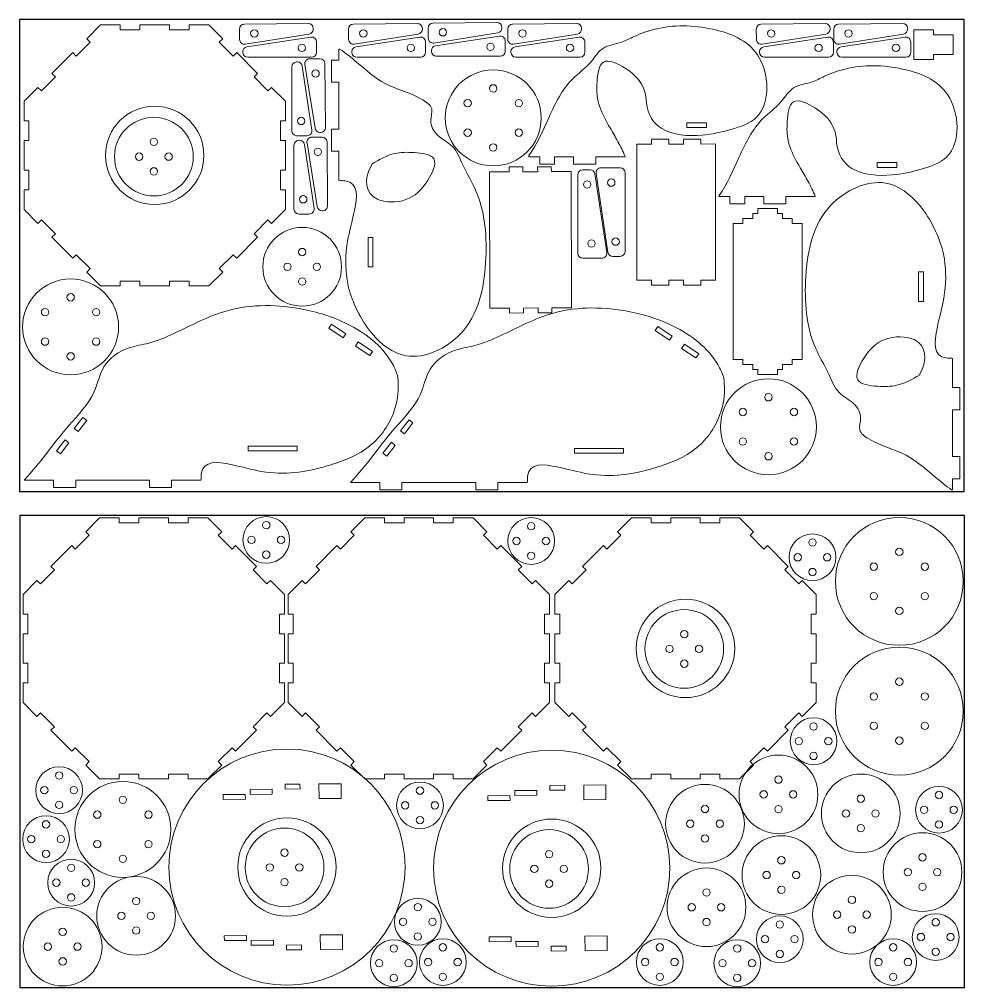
# Model space of a CAD drawing. Header units: inches. Extents: x 0 to 73.3, y 0 to 24.6.
# Drawn here: x -0.01 to 24, y 0 to 24.61 of the extents above; entities that cross this region are included whole.
import ezdxf

# ---------------------------------------------------------------- set-up
doc = ezdxf.new("R2010")
doc.units = ezdxf.units.IN
doc.header["$MEASUREMENT"] = 0

msp = doc.modelspace()

# ---------------------------------------------------------------- linework, layer by layer
at = {"color": 7, "linetype": 'Continuous', "lineweight": 15}
for p, q in [((2.048, 24.477), (1.695, 24.123)), ((2.548, 24.477), (2.048, 24.477)), ((2.548, 24.477), (2.548, 24.352)), ((3.798, 24.477), (3.048, 24.477)), ((3.048, 24.477), (3.048, 24.352)), ((3.798, 24.477), (3.798, 24.352)), ((4.798, 24.477), (4.298, 24.477)), ((4.298, 24.477), (4.298, 24.352)), ((5.152, 24.123), (4.798, 24.477)), ((5.702, 24.493), (7.327, 24.508)), ((7.453, 24.384), (7.453, 24.367)), ((8.472, 24.493), (10.097, 24.508)), ((10.223, 24.384), (10.223, 24.367)), ((10.373, 24.134), (10.37, 24.395)), ((10.494, 24.521), (12.119, 24.536)), ((12.245, 24.412), (12.245, 24.395)), ((12.516, 24.493), (14.141, 24.508)), ((14.267, 24.384), (14.267, 24.367)), ((18.832, 24.493), (20.456, 24.508)), ((20.583, 24.384), (20.583, 24.367)), ((20.798, 24.493), (22.423, 24.508)), ((22.549, 24.384), (22.549, 24.367)), ((1.695, 24.123), (1.783, 24.035)), ((2.548, 24.352), (3.048, 24.352)), ((4.298, 24.352), (3.798, 24.352)), ((5.152, 24.123), (5.064, 24.035)), ((5.581, 24.106), (5.578, 24.367)), ((7.348, 24.242), (5.725, 23.984)), ((5.768, 23.918), (7.393, 24.161)), ((8.351, 24.106), (8.348, 24.367)), ((10.118, 24.242), (8.495, 23.984)), ((8.538, 23.918), (10.163, 24.161)), ((12.14, 24.27), (10.517, 24.011)), ((10.56, 23.945), (12.185, 24.189)), ((12.395, 24.106), (12.392, 24.367)), ((14.162, 24.242), (12.539, 23.984)), ((12.582, 23.918), (14.207, 24.161)), ((18.71, 24.106), (18.708, 24.367)), ((20.477, 24.242), (18.855, 23.984)), ((18.897, 23.918), (20.522, 24.161)), ((20.677, 24.106), (20.674, 24.367)), ((22.444, 24.242), (20.821, 23.984)), ((20.864, 23.918), (22.489, 24.161)), ((22.712, 24.345), (23.212, 24.345)), ((22.712, 23.595), (22.712, 24.345)), ((23.212, 24.345), (23.212, 24.22)), ((23.712, 24.22), (23.212, 24.22)), ((23.712, 23.72), (23.712, 24.22)), ((1.783, 24.035), (1.43, 23.681)), ((5.064, 24.035), (5.417, 23.681)), ((7.536, 24.038), (7.536, 23.777)), ((10.306, 24.038), (10.306, 23.777)), ((12.328, 24.066), (12.328, 23.804)), ((14.35, 24.038), (14.35, 23.777)), ((20.666, 24.038), (20.666, 23.777)), ((22.632, 24.038), (22.632, 23.777)), ((1.341, 23.769), (0.811, 23.239)), ((1.341, 23.769), (1.43, 23.681)), ((5.506, 23.769), (5.417, 23.681)), ((6.036, 23.239), (5.506, 23.769)), ((5.661, 23.777), (5.661, 23.794)), ((7.411, 23.652), (5.786, 23.652)), ((8.128, 23.857), (8.104, 23.86)), ((8.104, 23.86), (8.104, 23.579)), ((8.431, 23.777), (8.431, 23.794)), ((10.181, 23.652), (8.556, 23.652)), ((10.453, 23.804), (10.453, 23.822)), ((12.203, 23.679), (10.578, 23.679)), ((12.475, 23.777), (12.475, 23.794)), ((14.225, 23.652), (12.6, 23.652)), ((18.791, 23.777), (18.791, 23.794)), ((20.541, 23.652), (18.916, 23.652)), ((20.757, 23.777), (20.757, 23.794)), ((22.507, 23.652), (20.882, 23.652)), ((23.212, 23.595), (23.212, 23.72)), ((23.712, 23.72), (23.212, 23.72)), ((6.905, 21.782), (6.905, 23.407)), ((7.03, 23.532), (7.048, 23.532)), ((7.171, 23.426), (7.415, 21.801)), ((7.496, 21.845), (7.237, 23.468)), ((7.36, 23.613), (7.621, 23.615)), ((7.747, 23.491), (7.762, 21.866)), ((8.104, 23.579), (7.917, 23.579)), ((7.917, 23.579), (7.917, 23.017)), ((22.712, 23.595), (23.212, 23.595)), ((0.546, 22.797), (0.899, 23.151)), ((0.811, 23.239), (0.899, 23.151)), ((6.036, 23.239), (5.947, 23.151)), ((6.301, 22.797), (5.947, 23.151)), ((8.104, 23.017), (7.917, 23.017)), ((8.104, 23.017), (8.104, 21.826)), ((0.457, 22.886), (0.104, 22.532)), ((0.457, 22.886), (0.546, 22.797)), ((6.389, 22.886), (6.301, 22.797)), ((6.743, 22.532), (6.389, 22.886)), ((0.104, 22.532), (0.104, 22.032)), ((6.743, 22.032), (6.743, 22.532)), ((14.731, 22.392), (14.707, 22.464)), ((15.913, 22.575), (15.918, 22.5)), ((0.104, 22.032), (0.229, 22.032)), ((0.229, 22.032), (0.229, 21.532)), ((6.618, 22.032), (6.618, 21.532)), ((6.743, 22.032), (6.618, 22.032)), ((16.944, 21.862), (16.944, 21.987)), ((17.444, 21.987), (16.944, 21.987)), ((17.444, 21.862), (17.444, 21.987)), ((7.638, 21.74), (7.621, 21.74)), ((8.104, 21.826), (7.917, 21.826)), ((7.917, 21.826), (7.917, 21.263)), ((17.444, 21.862), (16.944, 21.862)), ((0.104, 21.532), (0.229, 21.532)), ((0.104, 21.532), (0.104, 20.782)), ((6.743, 21.532), (6.618, 21.532)), ((6.743, 20.782), (6.743, 21.532)), ((6.961, 19.791), (6.961, 21.416)), ((7.292, 21.657), (7.03, 21.657)), ((7.086, 21.541), (7.103, 21.541)), ((7.227, 21.434), (7.471, 19.809)), ((7.552, 19.854), (7.293, 21.477)), ((7.415, 21.621), (7.676, 21.624)), ((7.802, 21.5), (7.817, 19.875)), ((15.671, 21.446), (16.046, 21.446)), ((15.673, 17.982), (15.671, 21.446)), ((16.046, 21.571), (16.484, 21.571)), ((16.046, 21.446), (16.046, 21.571)), ((16.484, 21.571), (16.484, 21.446)), ((16.484, 21.446), (16.859, 21.446)), ((16.859, 21.446), (16.859, 21.571)), ((16.859, 21.571), (17.296, 21.571)), ((17.296, 21.571), (17.296, 21.446)), ((17.296, 21.446), (17.671, 21.447)), ((17.673, 17.983), (17.671, 21.447)), ((19.562, 21.379), (19.538, 21.452)), ((20.743, 21.562), (20.749, 21.487)), ((8.104, 21.263), (7.917, 21.263)), ((8.104, 21.263), (8.104, 20.521)), ((12.93, 21.152), (12.926, 21.122)), ((12.926, 21.122), (13.207, 21.122)), ((13.207, 21.122), (13.207, 20.934)), ((13.207, 20.934), (13.582, 20.934)), ((13.582, 21.122), (14.065, 21.122)), ((13.582, 21.122), (13.582, 20.934)), ((14.065, 21.122), (14.065, 20.934)), ((14.065, 20.934), (14.628, 20.934)), ((14.628, 21.122), (14.628, 20.934)), ((14.628, 21.122), (15.37, 21.122)), ((15.374, 21.132), (15.37, 21.122)), ((21.775, 20.85), (21.775, 20.975)), ((22.275, 20.975), (21.775, 20.975)), ((22.275, 20.85), (22.275, 20.975)), ((0.104, 20.782), (0.229, 20.782)), ((0.229, 20.282), (0.229, 20.782)), ((6.618, 20.282), (6.618, 20.782)), ((6.743, 20.782), (6.618, 20.782)), ((11.926, 20.737), (12.426, 20.739)), ((11.926, 20.737), (11.941, 17.273)), ((12.777, 20.865), (12.425, 20.864)), ((12.425, 20.864), (12.426, 20.739)), ((12.777, 20.865), (12.778, 20.74)), ((12.778, 20.74), (13.153, 20.742)), ((13.5, 20.869), (13.152, 20.867)), ((13.152, 20.867), (13.153, 20.742)), ((13.5, 20.869), (13.501, 20.744)), ((14.001, 20.746), (13.501, 20.744)), ((14.001, 20.746), (14.016, 17.282)), ((14.483, 20.791), (14.297, 20.791)), ((14.607, 20.684), (14.907, 18.684)), ((14.938, 18.696), (14.638, 20.696)), ((15.248, 20.84), (14.762, 20.84)), ((15.373, 20.715), (15.373, 18.715)), ((22.275, 20.85), (21.775, 20.85)), ((8.121, 20.514), (8.104, 20.521)), ((14.172, 18.666), (14.172, 20.666)), ((0.104, 20.282), (0.229, 20.282)), ((0.104, 20.282), (0.104, 19.782)), ((6.743, 20.282), (6.618, 20.282)), ((6.743, 19.782), (6.743, 20.282)), ((17.761, 20.139), (17.757, 20.109)), ((17.757, 20.109), (18.038, 20.109)), ((18.038, 20.109), (18.038, 19.922)), ((18.413, 20.109), (18.896, 20.109)), ((18.413, 20.109), (18.413, 19.922)), ((18.896, 20.109), (18.896, 19.922)), ((19.459, 20.109), (19.459, 19.922)), ((19.459, 20.109), (20.201, 20.109)), ((20.205, 20.119), (20.201, 20.109)), ((0.104, 19.782), (0.457, 19.428)), ((6.389, 19.428), (6.743, 19.782)), ((7.693, 19.749), (7.676, 19.749)), ((18.038, 19.922), (18.413, 19.922)), ((18.744, 19.803), (19.244, 19.803)), ((18.744, 19.678), (18.744, 19.803)), ((18.896, 19.922), (19.459, 19.922)), ((19.244, 19.803), (19.244, 19.678)), ((0.457, 19.428), (0.546, 19.517)), ((0.546, 19.517), (0.899, 19.163)), ((6.301, 19.517), (5.947, 19.163)), ((6.389, 19.428), (6.301, 19.517)), ((7.347, 19.666), (7.086, 19.666)), ((18.369, 19.553), (18.619, 19.553)), ((18.369, 19.428), (18.369, 19.553)), ((18.619, 19.678), (18.744, 19.678)), ((18.619, 19.553), (18.619, 19.678)), ((19.244, 19.678), (19.369, 19.678)), ((19.369, 19.678), (19.369, 19.553)), ((19.369, 19.553), (19.619, 19.553)), ((19.619, 19.553), (19.619, 19.428)), ((18.119, 19.428), (18.369, 19.428)), ((18.119, 19.428), (18.119, 15.964)), ((19.619, 19.428), (19.869, 19.428)), ((19.869, 19.428), (19.869, 15.964)), ((0.811, 19.075), (0.899, 19.163)), ((0.811, 19.075), (1.341, 18.545)), ((5.506, 18.545), (6.036, 19.075)), ((6.036, 19.075), (5.947, 19.163)), ((8.844, 19.072), (8.969, 19.072)), ((8.844, 19.072), (8.844, 18.322)), ((8.969, 19.072), (8.969, 18.322)), ((23.446, 18.724), (23.486, 18.525)), ((1.341, 18.545), (1.43, 18.633)), ((1.783, 18.279), (1.43, 18.633)), ((5.064, 18.279), (5.417, 18.633)), ((5.506, 18.545), (5.417, 18.633)), ((14.297, 18.541), (14.783, 18.541)), ((15.062, 18.59), (15.248, 18.59)), ((1.695, 18.191), (1.783, 18.279)), ((5.152, 18.191), (5.064, 18.279)), ((8.844, 18.322), (8.969, 18.322)), ((1.695, 18.191), (2.048, 17.837)), ((4.798, 17.837), (5.152, 18.191)), ((8.351, 17.793), (8.311, 17.992)), ((16.048, 17.982), (15.673, 17.982)), ((16.048, 17.857), (16.048, 17.982)), ((16.486, 17.983), (16.486, 17.858)), ((16.861, 17.983), (16.486, 17.983)), ((16.861, 17.858), (16.861, 17.983)), ((17.298, 17.983), (17.298, 17.858)), ((17.673, 17.983), (17.298, 17.983)), ((22.827, 17.444), (22.827, 18.194)), ((22.952, 18.194), (22.827, 18.194)), ((22.952, 17.444), (22.952, 18.194)), ((2.048, 17.837), (2.548, 17.837)), ((2.548, 17.837), (2.548, 17.962)), ((2.548, 17.962), (3.048, 17.962)), ((3.048, 17.837), (3.048, 17.962)), ((3.048, 17.837), (3.798, 17.837)), ((3.798, 17.837), (3.798, 17.962)), ((4.298, 17.962), (3.798, 17.962)), ((4.298, 17.837), (4.298, 17.962)), ((4.298, 17.837), (4.798, 17.837)), ((16.048, 17.857), (16.486, 17.858)), ((16.861, 17.858), (17.298, 17.858)), ((11.941, 17.273), (12.441, 17.275)), ((12.441, 17.15), (12.441, 17.275)), ((12.793, 17.277), (13.168, 17.279)), ((12.794, 17.152), (12.793, 17.277)), ((13.169, 17.154), (13.168, 17.279)), ((14.016, 17.282), (13.516, 17.28)), ((13.516, 17.155), (13.516, 17.28)), ((22.952, 17.444), (22.827, 17.444)), ((12.794, 17.152), (12.441, 17.15)), ((13.516, 17.155), (13.169, 17.154)), ((7.845, 16.761), (7.914, 16.865)), ((7.845, 16.761), (8.209, 16.519)), ((8.278, 16.623), (7.914, 16.865)), ((16.135, 16.702), (16.204, 16.806)), ((16.568, 16.563), (16.204, 16.806)), ((8.209, 16.519), (8.278, 16.623)), ((16.135, 16.702), (16.499, 16.459)), ((16.499, 16.459), (16.568, 16.563)), ((8.521, 16.311), (8.59, 16.415)), ((8.521, 16.311), (8.885, 16.068)), ((8.954, 16.172), (8.59, 16.415)), ((16.811, 16.251), (16.88, 16.355)), ((16.811, 16.251), (17.175, 16.009)), ((17.244, 16.113), (16.88, 16.355)), ((8.885, 16.068), (8.954, 16.172)), ((17.175, 16.009), (17.244, 16.113)), ((23.675, 16.002), (23.692, 15.995)), ((18.369, 15.964), (18.119, 15.964)), ((18.369, 15.839), (18.369, 15.964)), ((18.619, 15.839), (18.369, 15.839)), ((18.619, 15.714), (18.619, 15.839)), ((19.369, 15.839), (19.369, 15.714)), ((19.619, 15.839), (19.369, 15.839)), ((19.619, 15.964), (19.619, 15.839)), ((19.869, 15.964), (19.619, 15.964)), ((23.692, 15.253), (23.692, 15.995)), ((9.589, 15.561), (9.569, 15.632)), ((17.879, 15.502), (17.858, 15.572)), ((18.744, 15.714), (18.619, 15.714)), ((18.744, 15.589), (18.744, 15.714)), ((18.744, 15.589), (19.244, 15.589)), ((19.244, 15.714), (19.244, 15.589)), ((19.369, 15.714), (19.244, 15.714)), ((23.692, 15.253), (23.88, 15.253)), ((23.88, 14.691), (23.88, 15.253)), ((23.692, 13.5), (23.692, 14.691)), ((23.692, 14.691), (23.88, 14.691)), ((1.597, 14.494), (1.378, 14.218)), ((1.477, 14.14), (1.695, 14.417)), ((1.695, 14.417), (1.597, 14.494)), ((9.887, 14.435), (9.668, 14.158)), ((9.766, 14.081), (9.985, 14.357)), ((9.985, 14.357), (9.887, 14.435)), ((1.477, 14.14), (1.378, 14.218)), ((9.766, 14.081), (9.668, 14.158)), ((1.146, 13.923), (0.931, 13.65)), ((1.029, 13.573), (1.244, 13.846)), ((1.244, 13.846), (1.146, 13.923)), ((9.436, 13.864), (9.22, 13.591)), ((9.319, 13.513), (9.534, 13.786)), ((9.534, 13.786), (9.436, 13.864)), ((1.029, 13.573), (0.931, 13.65)), ((5.795, 13.644), (5.795, 13.769)), ((5.795, 13.769), (7.045, 13.769)), ((5.795, 13.644), (7.045, 13.644)), ((7.045, 13.644), (7.045, 13.769)), ((9.319, 13.513), (9.22, 13.591)), ((14.085, 13.584), (14.085, 13.709)), ((14.085, 13.709), (15.335, 13.709)), ((14.085, 13.584), (15.335, 13.584)), ((15.335, 13.584), (15.335, 13.709)), ((23.692, 13.5), (23.88, 13.5)), ((23.88, 12.937), (23.88, 13.5)), ((0.104, 12.903), (0.854, 12.903)), ((0.854, 12.903), (0.854, 12.716)), ((1.416, 12.903), (1.416, 12.716)), ((1.416, 12.903), (3.291, 12.903)), ((3.291, 12.903), (3.291, 12.716)), ((3.854, 12.903), (3.854, 12.716)), ((3.854, 12.903), (4.596, 12.903)), ((4.603, 12.92), (4.596, 12.903)), ((8.394, 12.844), (9.144, 12.844)), ((9.144, 12.844), (9.144, 12.656)), ((9.706, 12.844), (9.706, 12.656)), ((9.706, 12.844), (11.581, 12.844)), ((11.581, 12.844), (11.581, 12.656)), ((12.144, 12.844), (12.144, 12.656)), ((12.144, 12.844), (12.886, 12.844)), ((12.893, 12.861), (12.886, 12.844)), ((23.692, 12.656), (23.692, 12.937)), ((23.692, 12.937), (23.88, 12.937)), ((0.854, 12.716), (1.416, 12.716)), ((3.291, 12.716), (3.854, 12.716)), ((9.144, 12.656), (9.706, 12.656)), ((11.581, 12.656), (12.144, 12.656)), ((23.668, 12.659), (23.692, 12.656)), ((2.023, 11.943), (1.67, 11.589)), ((2.523, 11.943), (2.023, 11.943)), ((2.523, 11.943), (2.523, 11.818)), ((2.523, 11.818), (3.023, 11.818)), ((3.773, 11.943), (3.023, 11.943)), ((3.023, 11.943), (3.023, 11.818)), ((3.773, 11.943), (3.773, 11.818)), ((4.273, 11.818), (3.773, 11.818)), ((4.773, 11.943), (4.273, 11.943)), ((4.273, 11.943), (4.273, 11.818)), ((5.127, 11.589), (4.773, 11.943)), ((8.76, 11.943), (8.406, 11.589)), ((9.26, 11.943), (8.76, 11.943)), ((9.26, 11.943), (9.26, 11.818)), ((9.26, 11.818), (9.76, 11.818)), ((10.51, 11.943), (9.76, 11.943)), ((9.76, 11.943), (9.76, 11.818)), ((10.51, 11.943), (10.51, 11.818)), ((11.01, 11.818), (10.51, 11.818)), ((11.51, 11.943), (11.01, 11.943)), ((11.01, 11.943), (11.01, 11.818)), ((11.863, 11.589), (11.51, 11.943)), ((15.533, 11.943), (15.18, 11.589)), ((16.033, 11.943), (15.533, 11.943)), ((16.033, 11.943), (16.033, 11.818)), ((16.033, 11.818), (16.533, 11.818)), ((17.283, 11.943), (16.533, 11.943)), ((16.533, 11.943), (16.533, 11.818)), ((17.283, 11.943), (17.283, 11.818)), ((17.783, 11.818), (17.283, 11.818)), ((18.283, 11.943), (17.783, 11.943)), ((17.783, 11.943), (17.783, 11.818)), ((18.637, 11.589), (18.283, 11.943)), ((1.67, 11.589), (1.758, 11.501)), ((5.127, 11.589), (5.038, 11.501)), ((8.406, 11.589), (8.494, 11.501)), ((11.863, 11.589), (11.775, 11.501)), ((15.18, 11.589), (15.268, 11.501)), ((18.637, 11.589), (18.548, 11.501)), ((1.758, 11.501), (1.405, 11.147)), ((5.038, 11.501), (5.392, 11.147)), ((8.494, 11.501), (8.141, 11.147)), ((11.775, 11.501), (12.128, 11.147)), ((15.268, 11.501), (14.914, 11.147)), ((18.548, 11.501), (18.902, 11.147)), ((1.316, 11.236), (0.786, 10.705)), ((1.316, 11.236), (1.405, 11.147)), ((5.48, 11.236), (5.392, 11.147)), ((6.011, 10.705), (5.48, 11.236)), ((8.052, 11.236), (7.522, 10.705)), ((8.052, 11.236), (8.141, 11.147)), ((12.217, 11.236), (12.128, 11.147)), ((12.747, 10.705), (12.217, 11.236)), ((14.826, 11.236), (14.296, 10.705)), ((14.826, 11.236), (14.914, 11.147)), ((18.99, 11.236), (18.902, 11.147)), ((19.521, 10.705), (18.99, 11.236)), ((0.521, 10.263), (0.874, 10.617)), ((0.786, 10.705), (0.874, 10.617)), ((6.011, 10.705), (5.922, 10.617)), ((6.276, 10.263), (5.922, 10.617)), ((7.257, 10.263), (7.611, 10.617)), ((7.522, 10.705), (7.611, 10.617)), ((12.747, 10.705), (12.659, 10.617)), ((13.012, 10.263), (12.659, 10.617)), ((14.03, 10.263), (14.384, 10.617)), ((14.296, 10.705), (14.384, 10.617)), ((19.521, 10.705), (19.432, 10.617)), ((19.786, 10.263), (19.432, 10.617)), ((0.432, 10.352), (0.079, 9.998)), ((0.432, 10.352), (0.521, 10.263)), ((6.364, 10.352), (6.276, 10.263)), ((6.718, 9.998), (6.364, 10.352)), ((7.169, 10.352), (6.815, 9.998)), ((7.169, 10.352), (7.257, 10.263)), ((13.101, 10.352), (13.012, 10.263)), ((13.454, 9.998), (13.101, 10.352)), ((13.942, 10.352), (13.589, 9.998)), ((13.942, 10.352), (14.03, 10.263)), ((19.874, 10.352), (19.786, 10.263)), ((20.228, 9.998), (19.874, 10.352)), ((0.079, 9.998), (0.079, 9.498)), ((6.718, 9.498), (6.718, 9.998)), ((6.815, 9.998), (6.815, 9.498)), ((13.454, 9.498), (13.454, 9.998)), ((13.589, 9.998), (13.589, 9.498)), ((20.228, 9.498), (20.228, 9.998)), ((0.079, 9.498), (0.204, 9.498)), ((0.204, 9.498), (0.204, 8.998)), ((6.593, 9.498), (6.593, 8.998)), ((6.718, 9.498), (6.593, 9.498)), ((6.815, 9.498), (6.94, 9.498)), ((6.94, 9.498), (6.94, 8.998)), ((13.329, 9.498), (13.329, 8.998)), ((13.454, 9.498), (13.329, 9.498)), ((13.589, 9.498), (13.714, 9.498)), ((13.714, 9.498), (13.714, 8.998)), ((20.103, 9.498), (20.103, 8.998)), ((20.228, 9.498), (20.103, 9.498)), ((0.079, 8.998), (0.204, 8.998)), ((0.079, 8.998), (0.079, 8.248)), ((6.718, 8.998), (6.593, 8.998)), ((6.718, 8.248), (6.718, 8.998)), ((6.815, 8.998), (6.94, 8.998)), ((6.815, 8.998), (6.815, 8.248)), ((13.454, 8.998), (13.329, 8.998)), ((13.454, 8.248), (13.454, 8.998)), ((13.589, 8.998), (13.714, 8.998)), ((13.589, 8.998), (13.589, 8.248)), ((20.228, 8.998), (20.103, 8.998)), ((20.228, 8.248), (20.228, 8.998)), ((0.079, 8.248), (0.204, 8.248)), ((0.204, 7.748), (0.204, 8.248)), ((6.593, 7.748), (6.593, 8.248)), ((6.718, 8.248), (6.593, 8.248)), ((6.815, 8.248), (6.94, 8.248)), ((6.94, 7.748), (6.94, 8.248)), ((13.329, 7.748), (13.329, 8.248)), ((13.454, 8.248), (13.329, 8.248)), ((13.589, 8.248), (13.714, 8.248)), ((13.714, 7.748), (13.714, 8.248)), ((20.103, 7.748), (20.103, 8.248)), ((20.228, 8.248), (20.103, 8.248)), ((0.079, 7.748), (0.204, 7.748)), ((0.079, 7.748), (0.079, 7.248)), ((6.718, 7.748), (6.593, 7.748)), ((6.718, 7.248), (6.718, 7.748)), ((6.815, 7.748), (6.94, 7.748)), ((6.815, 7.748), (6.815, 7.248)), ((13.454, 7.748), (13.329, 7.748)), ((13.454, 7.248), (13.454, 7.748)), ((13.589, 7.748), (13.714, 7.748)), ((13.589, 7.748), (13.589, 7.248)), ((20.228, 7.748), (20.103, 7.748)), ((20.228, 7.248), (20.228, 7.748)), ((0.079, 7.248), (0.432, 6.895)), ((6.364, 6.895), (6.718, 7.248)), ((6.815, 7.248), (7.169, 6.895)), ((13.101, 6.895), (13.454, 7.248)), ((13.589, 7.248), (13.942, 6.895)), ((19.874, 6.895), (20.228, 7.248)), ((0.432, 6.895), (0.521, 6.983)), ((0.521, 6.983), (0.874, 6.629)), ((6.276, 6.983), (5.922, 6.629)), ((6.364, 6.895), (6.276, 6.983)), ((7.169, 6.895), (7.257, 6.983)), ((7.257, 6.983), (7.611, 6.629)), ((13.012, 6.983), (12.659, 6.629)), ((13.101, 6.895), (13.012, 6.983)), ((13.942, 6.895), (14.03, 6.983)), ((14.03, 6.983), (14.384, 6.629)), ((19.786, 6.983), (19.432, 6.629)), ((19.874, 6.895), (19.786, 6.983)), ((0.786, 6.541), (0.874, 6.629)), ((0.786, 6.541), (1.316, 6.011)), ((5.48, 6.011), (6.011, 6.541)), ((6.011, 6.541), (5.922, 6.629)), ((7.522, 6.541), (7.611, 6.629)), ((7.522, 6.541), (8.052, 6.011)), ((12.217, 6.011), (12.747, 6.541)), ((12.747, 6.541), (12.659, 6.629)), ((14.296, 6.541), (14.384, 6.629)), ((14.296, 6.541), (14.826, 6.011)), ((18.99, 6.011), (19.521, 6.541)), ((19.521, 6.541), (19.432, 6.629)), ((1.316, 6.011), (1.405, 6.099)), ((1.758, 5.746), (1.405, 6.099)), ((5.038, 5.746), (5.392, 6.099)), ((5.48, 6.011), (5.392, 6.099)), ((8.052, 6.011), (8.141, 6.099)), ((8.494, 5.746), (8.141, 6.099)), ((11.775, 5.746), (12.128, 6.099)), ((12.217, 6.011), (12.128, 6.099)), ((14.826, 6.011), (14.914, 6.099)), ((15.268, 5.746), (14.914, 6.099)), ((18.548, 5.746), (18.902, 6.099)), ((18.99, 6.011), (18.902, 6.099)), ((1.67, 5.657), (1.758, 5.746)), ((5.127, 5.657), (5.038, 5.746)), ((8.406, 5.657), (8.494, 5.746)), ((11.863, 5.657), (11.775, 5.746)), ((15.18, 5.657), (15.268, 5.746)), ((18.637, 5.657), (18.548, 5.746)), ((1.67, 5.657), (2.023, 5.304)), ((2.523, 5.304), (2.523, 5.429)), ((2.523, 5.429), (3.023, 5.429)), ((3.023, 5.304), (3.023, 5.429)), ((3.773, 5.304), (3.773, 5.429)), ((4.273, 5.429), (3.773, 5.429)), ((4.273, 5.304), (4.273, 5.429)), ((4.773, 5.304), (5.127, 5.657)), ((8.406, 5.657), (8.76, 5.304)), ((9.26, 5.304), (9.26, 5.429)), ((9.26, 5.429), (9.76, 5.429)), ((9.76, 5.304), (9.76, 5.429)), ((10.51, 5.304), (10.51, 5.429)), ((11.01, 5.429), (10.51, 5.429)), ((11.01, 5.304), (11.01, 5.429)), ((11.51, 5.304), (11.863, 5.657)), ((15.18, 5.657), (15.533, 5.304)), ((16.033, 5.304), (16.033, 5.429)), ((16.033, 5.429), (16.533, 5.429)), ((16.533, 5.304), (16.533, 5.429)), ((17.283, 5.304), (17.283, 5.429)), ((17.783, 5.429), (17.283, 5.429)), ((17.783, 5.304), (17.783, 5.429)), ((18.283, 5.304), (18.637, 5.657)), ((2.023, 5.304), (2.523, 5.304)), ((3.023, 5.304), (3.773, 5.304)), ((4.273, 5.304), (4.773, 5.304)), ((6.739, 5.171), (7.114, 5.175)), ((6.74, 5.046), (6.739, 5.171)), ((7.115, 5.05), (7.114, 5.175)), ((7.597, 5.179), (8.16, 5.183)), ((7.6, 4.804), (7.597, 5.179)), ((8.163, 4.808), (8.16, 5.183)), ((8.76, 5.304), (9.26, 5.304)), ((9.76, 5.304), (10.51, 5.304)), ((11.01, 5.304), (11.51, 5.304)), ((15.533, 5.304), (16.033, 5.304)), ((16.533, 5.304), (17.283, 5.304)), ((17.783, 5.304), (18.283, 5.304)), ((6.408, 5.044), (5.845, 5.039)), ((5.846, 4.914), (5.845, 5.039)), ((6.409, 4.919), (6.408, 5.044)), ((6.74, 5.046), (7.115, 5.05)), ((13.132, 5.014), (12.57, 5.009)), ((12.571, 4.884), (12.57, 5.009)), ((13.133, 4.889), (13.132, 5.014)), ((13.464, 5.142), (13.839, 5.145)), ((13.465, 5.017), (13.464, 5.142)), ((13.465, 5.017), (13.84, 5.02)), ((13.84, 5.02), (13.839, 5.145)), ((14.322, 5.149), (14.885, 5.154)), ((14.325, 4.774), (14.322, 5.149)), ((14.888, 4.779), (14.885, 5.154)), ((5.724, 4.913), (5.162, 4.908)), ((5.163, 4.783), (5.162, 4.908)), ((5.726, 4.788), (5.163, 4.783)), ((5.726, 4.788), (5.724, 4.913)), ((6.409, 4.919), (5.846, 4.914)), ((8.163, 4.808), (7.6, 4.804)), ((12.449, 4.883), (11.887, 4.879)), ((11.888, 4.754), (11.887, 4.879)), ((12.45, 4.758), (11.888, 4.754)), ((12.45, 4.758), (12.449, 4.883)), ((13.133, 4.889), (12.571, 4.884)), ((14.888, 4.779), (14.325, 4.774)), ((5.755, 1.325), (5.192, 1.32)), ((5.193, 1.195), (5.192, 1.32)), ((5.756, 1.2), (5.755, 1.325)), ((8.192, 1.345), (7.629, 1.34)), ((7.633, 0.965), (7.629, 1.34)), ((8.195, 0.97), (8.192, 1.345)), ((12.479, 1.295), (11.917, 1.29)), ((11.918, 1.165), (11.917, 1.29)), ((12.48, 1.17), (12.479, 1.295)), ((14.917, 1.315), (14.354, 1.311)), ((14.357, 0.936), (14.354, 1.311)), ((14.92, 0.94), (14.917, 1.315)), ((5.756, 1.2), (5.193, 1.195)), ((6.44, 1.205), (5.877, 1.201)), ((5.878, 1.076), (5.877, 1.201)), ((6.441, 1.08), (5.878, 1.076)), ((6.441, 1.08), (6.44, 1.205)), ((6.774, 1.083), (7.149, 1.086)), ((6.775, 0.958), (6.774, 1.083)), ((7.15, 0.961), (7.149, 1.086)), ((12.48, 1.17), (11.918, 1.165)), ((13.165, 1.176), (12.602, 1.171)), ((12.603, 1.046), (12.602, 1.171)), ((13.166, 1.051), (12.603, 1.046)), ((13.166, 1.051), (13.165, 1.176)), ((13.498, 1.054), (13.873, 1.057)), ((13.499, 0.929), (13.498, 1.054)), ((13.874, 0.932), (13.873, 1.057)), ((6.775, 0.958), (7.15, 0.961)), ((7.633, 0.965), (8.195, 0.97)), ((13.499, 0.929), (13.874, 0.932)), ((14.357, 0.936), (14.92, 0.94))]:
    msp.add_line(p, q, dxfattribs=at)
for points in [[(23.985, 24.615), (-0.015, 24.615), (-0.015, 12.615), (23.985, 12.615)], [(0, 0), (24, 0), (24, 12), (0, 12)]]:
    msp.add_lwpolyline(points, close=True)
for centre, radius in [((10.746, 24.286), 0.0938), ((5.954, 24.258), 0.0938), ((8.724, 24.258), 0.0938), ((12.768, 24.258), 0.0938), ((19.084, 24.258), 0.0938), ((21.05, 24.258), 0.0938), ((7.161, 23.889), 0.0938), ((9.931, 23.889), 0.0938), ((11.953, 23.917), 0.0938), ((13.975, 23.889), 0.0938), ((20.291, 23.889), 0.0938), ((22.257, 23.889), 0.0938), ((7.512, 23.239), 0.0938), ((12.024, 22.11), 1.219), ((12.024, 22.86), 0.0938), ((3.423, 21.157), 1.25), ((11.375, 22.485), 0.0938), ((12.674, 22.485), 0.0938), ((3.402, 21.125), 1), ((7.143, 22.032), 0.0938), ((11.375, 21.735), 0.0938), ((12.674, 21.735), 0.0938), ((3.402, 21.5), 0.0938), ((12.024, 21.36), 0.0938), ((3.027, 21.125), 0.0938), ((3.777, 21.125), 0.0937), ((7.567, 21.248), 0.0938), ((3.402, 20.75), 0.0938), ((14.41, 20.416), 0.0938), ((15.023, 20.465), 0.0938), ((7.198, 20.041), 0.0938), ((7.17, 18.325), 1), ((14.522, 18.916), 0.0938), ((15.135, 18.965), 0.0938), ((7.17, 18.7), 0.0938), ((6.795, 18.325), 0.0938), ((7.545, 18.325), 0.0937), ((1.287, 16.798), 1.219), ((7.17, 17.95), 0.0938), ((1.287, 17.548), 0.0938), ((0.638, 17.173), 0.0938), ((1.937, 17.173), 0.0938), ((0.638, 16.423), 0.0938), ((1.937, 16.423), 0.0938), ((1.287, 16.048), 0.0938), ((19.015, 14.258), 1.219), ((19.015, 15.008), 0.0938), ((18.365, 14.633), 0.0938), ((19.664, 14.633), 0.0938), ((18.365, 13.883), 0.0938), ((19.664, 13.883), 0.0938), ((19.015, 13.508), 0.0938), ((6.258, 11.382), 0.594), ((6.258, 11.757), 0.0938), ((12.989, 11.354), 0.594), ((12.989, 11.729), 0.0938), ((22.341, 10.327), 1.625), ((5.883, 11.382), 0.0938), ((6.633, 11.382), 0.0938), ((12.614, 11.354), 0.0938), ((13.364, 11.354), 0.0938), ((20.135, 10.94), 0.594), ((20.135, 11.315), 0.0938), ((6.258, 11.007), 0.0938), ((22.341, 11.077), 0.0938), ((12.989, 10.979), 0.0938), ((19.76, 10.94), 0.0938), ((20.51, 10.94), 0.0938), ((20.135, 10.565), 0.0938), ((21.691, 10.702), 0.0938), ((22.99, 10.702), 0.0938), ((16.908, 8.623), 1.25), ((21.691, 9.952), 0.0938), ((22.99, 9.952), 0.0938), ((16.878, 8.611), 1), ((22.341, 9.577), 0.0938), ((16.878, 8.986), 0.0938), ((16.503, 8.611), 0.0938), ((17.253, 8.611), 0.0937), ((22.341, 7.028), 1.625), ((16.878, 8.236), 0.0938), ((22.341, 7.778), 0.0938), ((21.691, 7.403), 0.0938), ((22.99, 7.403), 0.0938), ((20.163, 6.265), 0.594), ((20.163, 6.64), 0.0938), ((21.691, 6.653), 0.0938), ((22.99, 6.653), 0.0938), ((19.788, 6.265), 0.0938), ((20.538, 6.265), 0.0938), ((22.341, 6.278), 0.0938), ((6.784, 3.065), 3), ((13.509, 3.035), 3), ((19.27, 4.913), 1), ((20.163, 5.89), 0.0938), ((0.995, 5.02), 0.594), ((0.995, 5.395), 0.0938), ((21.361, 4.428), 1), ((2.614, 4.023), 1.219), ((10.163, 4.633), 0.594), ((19.27, 5.288), 0.0938), ((0.62, 5.02), 0.0938), ((1.37, 5.02), 0.0938), ((10.163, 5.008), 0.0938), ((17.404, 4.167), 1), ((18.895, 4.913), 0.0938), ((19.645, 4.913), 0.0937), ((23.348, 4.522), 0.594), ((23.348, 4.897), 0.0938), ((0.995, 4.645), 0.0938), ((2.614, 4.773), 0.0938), ((9.788, 4.633), 0.0938), ((10.538, 4.633), 0.0938), ((21.361, 4.803), 0.0938), ((1.965, 4.398), 0.0938), ((3.264, 4.398), 0.0938), ((17.404, 4.542), 0.0938), ((19.27, 4.538), 0.0938), ((20.986, 4.428), 0.0938), ((21.736, 4.428), 0.0937), ((22.973, 4.522), 0.0938), ((23.723, 4.522), 0.0938), ((0.663, 3.775), 0.594), ((0.663, 4.15), 0.0938), ((6.784, 3.065), 1.25), ((10.163, 4.258), 0.0938), ((13.509, 3.035), 1.25), ((17.029, 4.167), 0.0938), ((17.779, 4.167), 0.0937), ((23.348, 4.147), 0.0938), ((6.723, 3.056), 1), ((13.443, 3.018), 1), ((21.361, 4.053), 0.0938), ((0.288, 3.775), 0.0938), ((1.038, 3.775), 0.0938), ((1.965, 3.648), 0.0938), ((3.264, 3.648), 0.0938), ((17.404, 3.792), 0.0938), ((19.345, 2.862), 1), ((22.93, 2.937), 1), ((0.663, 3.4), 0.0938), ((6.723, 3.431), 0.0938), ((13.443, 3.393), 0.0938), ((1.3, 2.669), 0.594), ((2.614, 3.273), 0.0938), ((19.345, 3.237), 0.0938), ((22.93, 3.312), 0.0938), ((1.3, 3.044), 0.0938), ((6.348, 3.056), 0.0938), ((7.098, 3.056), 0.0937), ((13.068, 3.018), 0.0938), ((13.818, 3.018), 0.0937), ((17.441, 2.042), 1), ((18.97, 2.862), 0.0938), ((19.72, 2.862), 0.0937), ((22.555, 2.937), 0.0938), ((23.305, 2.937), 0.0937), ((0.925, 2.669), 0.0938), ((1.675, 2.669), 0.0938), ((2.952, 1.825), 1), ((6.723, 2.681), 0.0938), ((13.443, 2.643), 0.0938), ((21.137, 1.855), 1), ((17.441, 2.417), 0.0938), ((19.345, 2.487), 0.0938), ((22.93, 2.562), 0.0938), ((1.3, 2.294), 0.0938), ((2.952, 2.2), 0.0938), ((10.108, 1.673), 0.594), ((21.137, 2.23), 0.0938), ((1.085, 1.042), 1), ((10.108, 2.048), 0.0938), ((17.066, 2.042), 0.0938), ((17.816, 2.042), 0.0937), ((2.577, 1.825), 0.0938), ((3.327, 1.825), 0.0937), ((9.733, 1.673), 0.0938), ((10.483, 1.673), 0.0938), ((17.441, 1.667), 0.0938), ((19.304, 1.231), 0.594), ((20.762, 1.855), 0.0938), ((21.512, 1.855), 0.0937), ((23.265, 1.286), 0.594), ((23.265, 1.661), 0.0938), ((1.085, 1.417), 0.0938), ((2.952, 1.45), 0.0938), ((19.304, 1.606), 0.0938), ((21.137, 1.48), 0.0938), ((10.108, 1.298), 0.0938), ((10.745, 0.65), 0.594), ((16.257, 0.65), 0.594), ((18.929, 1.231), 0.0938), ((19.679, 1.231), 0.0938), ((22.185, 0.65), 0.594), ((22.89, 1.286), 0.0938), ((23.64, 1.286), 0.0938), ((0.71, 1.042), 0.0938), ((1.46, 1.042), 0.0937), ((9.499, 0.622), 0.594), ((9.499, 0.997), 0.0938), ((10.745, 1.025), 0.0938), ((16.257, 1.025), 0.0938), ((18.224, 0.622), 0.594), ((18.224, 0.997), 0.0938), ((22.185, 1.025), 0.0938), ((23.265, 0.911), 0.0938), ((1.085, 0.667), 0.0938), ((10.37, 0.65), 0.0938), ((11.12, 0.65), 0.0938), ((15.882, 0.65), 0.0938), ((16.632, 0.65), 0.0938), ((19.304, 0.856), 0.0938), ((21.81, 0.65), 0.0938), ((22.56, 0.65), 0.0938), ((9.124, 0.622), 0.0938), ((9.874, 0.622), 0.0938), ((17.849, 0.622), 0.0938), ((18.599, 0.622), 0.0938), ((9.499, 0.247), 0.0938), ((10.745, 0.275), 0.0938), ((16.257, 0.275), 0.0938), ((18.224, 0.247), 0.0938), ((22.185, 0.275), 0.0938)]:
    msp.add_circle(centre, radius, dxfattribs=at)
for centre, start, end in [((5.703, 24.368), 90.5298, 180.5298), ((7.328, 24.383), 0.5298, 90.5298), ((8.473, 24.368), 90.5298, 180.5298), ((10.098, 24.383), 0.5298, 90.5298), ((10.495, 24.396), 90.5298, 180.5298), ((12.12, 24.411), 0.5298, 90.5298), ((12.12, 24.394), 279.0605, 0.5298), ((12.517, 24.368), 90.5298, 180.5298), ((14.142, 24.383), 0.5298, 90.5298), ((18.833, 24.368), 90.5298, 180.5298), ((20.458, 24.383), 0.5298, 90.5298), ((20.799, 24.368), 90.5298, 180.5298), ((22.424, 24.383), 0.5298, 90.5298), ((7.328, 24.366), 279.0605, 0.5298), ((7.411, 24.038), 0, 98.5308), ((10.098, 24.366), 279.0605, 0.5298), ((10.181, 24.038), 0, 98.5308), ((10.498, 24.135), 180.5298, 279.0605), ((12.203, 24.066), 0, 98.5308), ((14.142, 24.366), 279.0605, 0.5298), ((14.225, 24.038), 0, 98.5308), ((20.458, 24.366), 279.0605, 0.5298), ((20.541, 24.038), 0, 98.5308), ((22.424, 24.366), 279.0605, 0.5298), ((22.507, 24.038), 0, 98.5308), ((5.706, 24.107), 180.5298, 279.0605), ((5.786, 23.794), 98.5308, 180), ((8.476, 24.107), 180.5298, 279.0605), ((8.556, 23.794), 98.5308, 180), ((10.578, 23.822), 98.5308, 180), ((12.52, 24.107), 180.5298, 279.0605), ((12.6, 23.794), 98.5308, 180), ((18.835, 24.107), 180.5298, 279.0605), ((18.916, 23.794), 98.5308, 180), ((20.802, 24.107), 180.5298, 279.0605), ((20.882, 23.794), 98.5308, 180), ((5.786, 23.777), 180, 270), ((7.411, 23.777), 270, 0), ((8.556, 23.777), 180, 270), ((10.181, 23.777), 270, 0), ((10.578, 23.804), 180, 270), ((12.203, 23.804), 270, 0), ((12.6, 23.777), 180, 270), ((14.225, 23.777), 270, 0), ((18.916, 23.777), 180, 270), ((20.541, 23.777), 270, 0), ((20.882, 23.777), 180, 270), ((22.507, 23.777), 270, 0), ((7.03, 23.407), 90, 180), ((7.048, 23.407), 8.5308, 90), ((7.361, 23.488), 90.5298, 189.0605), ((7.622, 23.49), 0.5298, 90.5298), ((7.03, 21.782), 180, 270), ((7.292, 21.782), 270, 8.5308), ((7.62, 21.865), 189.0605, 270.5298), ((7.637, 21.865), 270.5298, 0.5298), ((7.086, 21.416), 90, 180), ((7.103, 21.416), 8.5308, 90), ((7.416, 21.496), 90.5298, 189.0605), ((7.677, 21.499), 0.5298, 90.5298), ((14.297, 20.666), 90, 180), ((14.483, 20.666), 8.5308, 90), ((14.762, 20.715), 90, 188.5308), ((15.248, 20.715), 0, 90), ((7.086, 19.791), 180, 270), ((7.347, 19.791), 270, 8.5308), ((7.675, 19.874), 189.0605, 270.5298), ((7.692, 19.874), 270.5298, 0.5298), ((15.248, 18.715), 270, 0), ((14.297, 18.666), 180, 270), ((14.783, 18.666), 270, 8.5308), ((15.062, 18.715), 188.5308, 270)]:
    msp.add_arc(centre, 0.125, start, end, dxfattribs=at)
for points, knots in [([(12.93, 21.152), (13.138, 21.437), (13.436, 22.15), (13.873, 23.03), (14.496, 23.46), (14.781, 23.951), (15.254, 23.995), (15.661, 24.218), (16.416, 24.485), (17.545, 24.463), (19.014, 23.887), (19.093, 22.145), (18.044, 21.798), (17.259, 21.621), (16.298, 21.687), (15.948, 22.175), (15.918, 22.5)], [0.0031173, 0.0031173, 0.0031173, 0.0031173, 0.0916383, 0.1835673, 0.2339311, 0.2722475, 0.3108169, 0.339522, 0.3844998, 0.5015565, 0.6073723, 0.7345059, 0.7925681, 0.8527467, 0.9359241, 0.9978248, 0.9978248, 0.9978248, 0.9978248]), ([(8.128, 23.857), (8.273, 23.761), (8.65, 23.451), (9.288, 22.884), (10.005, 22.741), (10.531, 22.368), (10.38, 21.999), (10.596, 21.619), (11.049, 21.421), (11.264, 20.841), (11.806, 19.959), (11.919, 18.407), (11.544, 16.589), (9.899, 15.797), (8.824, 16.612), (8.444, 17.426), (8.351, 17.793)], [0.0022624, 0.0022624, 0.0022624, 0.0022624, 0.0428518, 0.1122666, 0.1911978, 0.2157763, 0.2385959, 0.269392, 0.3052625, 0.3463544, 0.4029084, 0.5427246, 0.6886957, 0.8026635, 0.8818054, 0.9761155, 0.9761155, 0.9761155, 0.9761155]), ([(14.707, 22.464), (14.699, 22.49), (14.653, 22.664), (14.649, 23.016), (14.736, 23.714), (15.478, 23.353), (15.832, 23.001), (15.904, 22.661), (15.913, 22.575)], [0.2649947, 0.2649947, 0.2649947, 0.2649947, 0.2798024, 0.3658634, 0.4594776, 0.5623186, 0.6869293, 0.7285791, 0.7285791, 0.7285791, 0.7285791]), ([(17.761, 20.139), (17.969, 20.425), (18.267, 21.137), (18.704, 22.017), (19.326, 22.448), (19.612, 22.939), (20.085, 22.982), (20.492, 23.206), (21.247, 23.472), (22.376, 23.45), (23.845, 22.874), (23.923, 21.133), (22.875, 20.785), (22.089, 20.609), (21.129, 20.675), (20.779, 21.163), (20.749, 21.487)], [0.0031173, 0.0031173, 0.0031173, 0.0031173, 0.0916383, 0.1835673, 0.2339311, 0.2722475, 0.3108169, 0.339522, 0.3844998, 0.5015565, 0.6073723, 0.7345059, 0.7925681, 0.8527467, 0.9359241, 0.9978248, 0.9978248, 0.9978248, 0.9978248]), ([(19.538, 21.452), (19.53, 21.477), (19.484, 21.652), (19.48, 22.003), (19.567, 22.701), (20.308, 22.341), (20.663, 21.988), (20.735, 21.649), (20.743, 21.562)], [0.2649947, 0.2649947, 0.2649947, 0.2649947, 0.2798024, 0.3658634, 0.4594776, 0.5623186, 0.6869293, 0.7285791, 0.7285791, 0.7285791, 0.7285791]), ([(15.374, 21.132), (15.323, 21.261), (15.199, 21.504), (14.955, 21.909), (14.798, 22.202), (14.731, 22.392)], [0.0071772, 0.0071772, 0.0071772, 0.0071772, 0.2917735, 0.5672651, 0.9759776, 0.9759776, 0.9759776, 0.9759776]), ([(8.938, 20.936), (9.129, 21.054), (9.464, 21.236), (9.998, 21.242), (10.696, 21.155), (10.335, 20.413), (9.875, 19.95), (8.822, 19.953), (8.717, 20.533), (8.936, 20.919)], [0.1636316, 0.1636316, 0.1636316, 0.1636316, 0.2798024, 0.3658634, 0.4594776, 0.5623186, 0.6869293, 0.8109078, 1, 1, 1, 1]), ([(20.205, 20.119), (20.153, 20.249), (20.029, 20.492), (19.786, 20.896), (19.629, 21.19), (19.562, 21.379)], [0.0071772, 0.0071772, 0.0071772, 0.0071772, 0.2917735, 0.5672651, 0.9759776, 0.9759776, 0.9759776, 0.9759776]), ([(8.121, 20.514), (8.15, 20.515), (8.626, 20.524), (8.519, 19.756), (8.26, 18.84), (8.265, 18.308), (8.311, 17.992)], [0.0065387, 0.0065387, 0.0065387, 0.0065387, 0.0242648, 0.1429875, 0.2464156, 0.4036938, 0.4036938, 0.4036938, 0.4036938]), ([(23.668, 12.659), (23.523, 12.755), (23.146, 13.065), (22.508, 13.632), (21.791, 13.776), (21.266, 14.149), (21.416, 14.517), (21.2, 14.897), (20.747, 15.096), (20.533, 15.675), (19.99, 16.558), (19.877, 18.109), (20.252, 19.927), (21.897, 20.719), (22.973, 19.904), (23.352, 19.09), (23.446, 18.724)], [0.0022624, 0.0022624, 0.0022624, 0.0022624, 0.0428518, 0.1122666, 0.1911978, 0.2157763, 0.2385959, 0.269392, 0.3052625, 0.3463544, 0.4029084, 0.5427246, 0.6886957, 0.8026635, 0.8818054, 0.9761155, 0.9761155, 0.9761155, 0.9761155]), ([(23.675, 16.002), (23.646, 16.001), (23.17, 15.993), (23.278, 16.76), (23.536, 17.677), (23.531, 18.208), (23.486, 18.525)], [0.0065387, 0.0065387, 0.0065387, 0.0065387, 0.0242648, 0.1429875, 0.2464156, 0.4036938, 0.4036938, 0.4036938, 0.4036938]), ([(0.104, 12.903), (0.524, 13.337), (1.038, 14.132), (1.913, 14.988), (2.064, 15.868), (2.674, 16.285), (3.335, 16.371), (4.157, 16.728), (5.371, 17.393), (7.008, 17.36), (8.493, 16.876), (9.31, 16.22), (9.544, 15.695), (9.569, 15.632)], [0, 0, 0, 0, 0.0944744, 0.1507917, 0.1864544, 0.2286924, 0.2553288, 0.2915168, 0.3687187, 0.4712302, 0.5367715, 0.6152711, 0.6256017, 0.6256017, 0.6256017, 0.6256017]), ([(8.394, 12.844), (8.814, 13.278), (9.328, 14.073), (10.203, 14.928), (10.354, 15.808), (10.964, 16.225), (11.624, 16.312), (12.446, 16.668), (13.661, 17.333), (15.298, 17.3), (16.783, 16.816), (17.599, 16.161), (17.834, 15.635), (17.858, 15.572)], [0, 0, 0, 0, 0.0944744, 0.1507917, 0.1864544, 0.2286924, 0.2553288, 0.2915168, 0.3687187, 0.4712302, 0.5367715, 0.6152711, 0.6256017, 0.6256017, 0.6256017, 0.6256017]), ([(22.859, 15.58), (22.667, 15.462), (22.333, 15.28), (21.798, 15.275), (21.1, 15.361), (21.461, 16.103), (21.921, 16.566), (22.974, 16.563), (23.079, 15.983), (22.86, 15.597)], [0.1636316, 0.1636316, 0.1636316, 0.1636316, 0.2798024, 0.3658634, 0.4594776, 0.5623186, 0.6869293, 0.8109078, 1, 1, 1, 1]), ([(4.603, 12.92), (4.602, 12.95), (4.594, 13.425), (5.361, 13.318), (6.547, 12.983), (7.57, 13.156), (8.896, 13.631), (9.556, 14.536), (9.643, 15.239), (9.589, 15.561)], [0.0065387, 0.0065387, 0.0065387, 0.0065387, 0.0242648, 0.1429875, 0.2464156, 0.5153721, 0.6874197, 0.8502422, 0.9952867, 0.9952867, 0.9952867, 0.9952867]), ([(12.893, 12.861), (12.892, 12.89), (12.883, 13.366), (13.651, 13.258), (14.837, 12.924), (15.86, 13.097), (17.185, 13.572), (17.846, 14.476), (17.933, 15.18), (17.879, 15.502)], [0.0065387, 0.0065387, 0.0065387, 0.0065387, 0.0242648, 0.1429875, 0.2464156, 0.5153721, 0.6874197, 0.8502422, 0.9952867, 0.9952867, 0.9952867, 0.9952867])]:
    msp.add_open_spline(points, degree=3, knots=knots, dxfattribs=at)
for points in [[(8.936, 20.919), (8.935, 20.932), (8.938, 20.936)], [(22.86, 15.597), (22.861, 15.585), (22.859, 15.58)]]:
    msp.add_open_spline(points, degree=2, dxfattribs=at)

doc.saveas('drawing.dxf')
